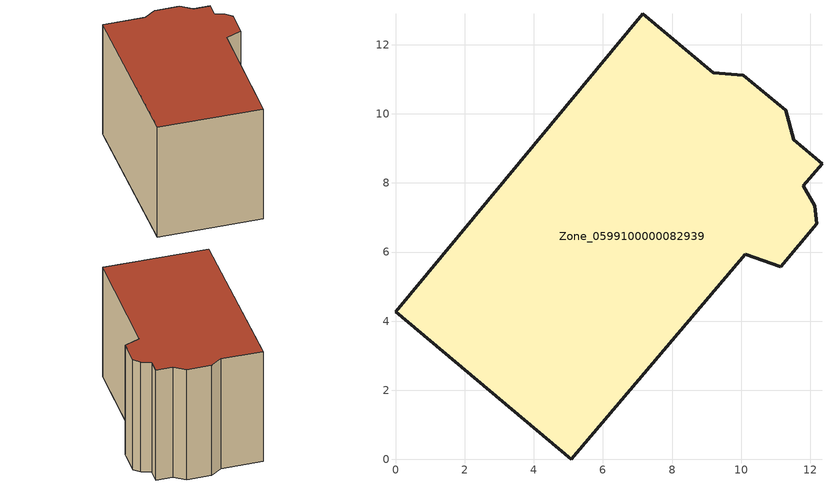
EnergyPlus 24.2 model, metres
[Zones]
Zone_0599100000082939
 floor ground (C_G): 5.09,0 0,4.28 7.16,12.9 9.2,11.19 10.06,11.12 11.29,10.1 11.52,9.25 12.34,8.56 11.8,7.92 12.13,7.34 12.18,6.81 11.14,5.58 10.12,5.94 z0
 wall outside (C_F): 0,4.28 5.09,0 10.12,5.94 11.14,5.58 12.18,6.81 12.13,7.34 11.8,7.92 12.34,8.56 11.52,9.25 11.29,10.1 10.06,11.12 9.2,11.19 7.16,12.9 0,4.28 z0:8.09
 roof outside (C_R): 12.13,7.34 11.8,7.92 12.34,8.56 11.52,9.25 11.29,10.1 10.06,11.12 9.2,11.19 7.16,12.9 0,4.28 5.09,0 10.12,5.94 11.14,5.58 12.18,6.81 z8.09
[BUILDING]
Pand.0599100000082939: North Axis=0; Terrain=City; Loads Convergence Tolerance Value=0.04; Temperature Convergence Tolerance Value=0.4; Solar Distribution=FullExterior; Maximum Number of Warmup Days=25; Minimum Number of Warmup Days=1
[Site:Location]
Rotterdam.The.Hague.AP_ZH_NLD Design_Conditions: Latitude=51.96; Longitude=4.45; Time Zone=1; Elevation=-4.5
[SITE:GROUNDTEMPERATURE:BUILDINGSURFACE]
18, 18, 18, 18, 18, 18, 18, 18, 18, 18, 18, 18
[MATERIAL] Thermal Absorptance=0.9; Solar Absorptance=0.7; Visible Absorptance=0.7
Name | Roughness | Thickness | Conductivity | Density | Specific Heat
G.TC.1946 | MediumSmooth | 0.15 | 1 | 540 | 1210
F.TC.1946 | Rough | 0.3 | 0.857143 | 1920 | 840
R.TC.1946 | MediumRough | 0.2 | 0.909091 | 1500 | 1000
[CONSTRUCTION]
C_G: G.TC.1946
C_F: F.TC.1946
C_R: R.TC.1946
[ZONE]
Zone_0599100000082939: Type=1; Multiplier=1; Ceiling Height=Autocalculate; Volume=Autocalculate; Floor Area=autocalculate; Part of Total Floor Area=Yes
[ZONEINFILTRATION:DESIGNFLOWRATE]
Infil_Zone_0599100000082939: Zone or ZoneList or Space or SpaceList=Zone_0599100000082939; Schedule=AlwaysOn; Design Flow Rate Calculation Method=Flow/Area; Flow Rate per Floor Area=0.003; Constant Term Coefficient=1; Temperature Term Coefficient=0; Velocity Term Coefficient=0; Velocity Squared Term Coefficient=0
[HVACTEMPLATE:ZONE:IDEALLOADSAIRSYSTEM]
Zone_0599100000082939: Maximum Heating Supply Air Temperature=50; Minimum Cooling Supply Air Temperature=13; Maximum Heating Supply Air Humidity Ratio=0.0156; Minimum Cooling Supply Air Humidity Ratio=0.0077; Heating Limit=NoLimit; Cooling Limit=NoLimit; Dehumidification Control Type=ConstantSensibleHeatRatio; Cooling Sensible Heat Ratio=0.7; Dehumidification Setpoint=60; Humidification Control Type=None; Humidification Setpoint=30; Outdoor Air Method=None; Outdoor Air Flow Rate per Person=0.00944; Outdoor Air Flow Rate per Zone Floor Area=0; Outdoor Air Flow Rate per Zone=0; Demand Controlled Ventilation Type=None; Outdoor Air Economizer Type=NoEconomizer; Heat Recovery Type=None; Sensible Heat Recovery Effectiveness=0.7; Latent Heat Recovery Effectiveness=0.65
[ZONECONTROL:THERMOSTAT]
ThermostatControl_Zone_0599100000082939: Zone or ZoneList=Zone_0599100000082939; Control Type Schedule=DualSetpointControlType; Control 1=Thermostat_Zone_0599100000082939; Temperature Difference Between Cutout And Setpoint=0
[THERMOSTATSETPOINT:DUALSETPOINT]
Thermostat_Zone_0599100000082939: Heating Setpoint Temperature Schedule=HeatingSetpoint_Zone_0599100000082939; Cooling Setpoint Temperature Schedule=CoolingSetpoint_Zone_0599100000082939
[SCHEDULE:COMPACT]
HeatingSetpoint_Zone_0599100000082939: Through: 12/31, For: AllDays, Until: 24:00, 21
CoolingSetpoint_Zone_0599100000082939: Through: 12/31, For: AllDays, Until: 24:00, 24
DualSetpointControlType: Through: 12/31, For: AllDays, Until: 24:00, 4
AlwaysOn: Through: 12/31, For: AllDays, Until: 24:00, 1
